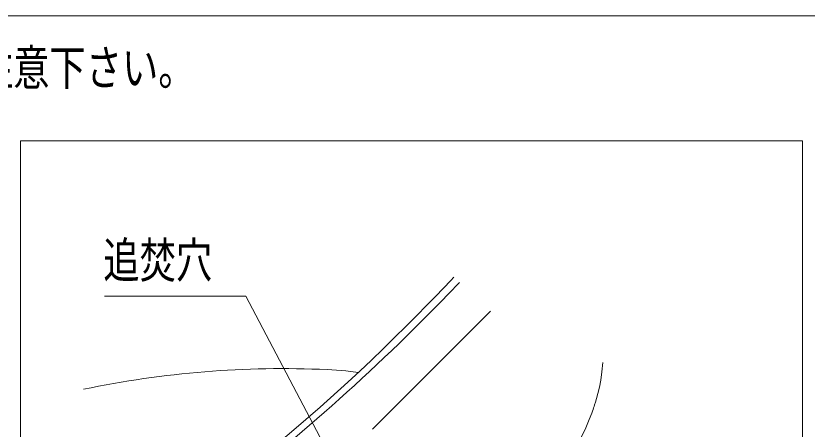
# Model space of a CAD drawing. Units: millimetres on the paper. Extents: x -305 to 305, y -152 to 152.
# Drawn here: x 54.27 to 97.16, y -85.31 to -62.92 of the extents above; entities that cross this region are included whole.
import ezdxf
from ezdxf.enums import TextEntityAlignment as Align

# ---------------------------------------------------------------- set-up
doc = ezdxf.new("R2010")
doc.units = ezdxf.units.MM
doc.layers.add('0-1_RV', color=7, linetype='Continuous', lineweight=9)
doc.styles.add('ＭＳ ゴシック', font='')
doc.styles.get('ＭＳ ゴシック').set_extended_font_data('MS Gothic')

msp = doc.modelspace()

# ---------------------------------------------------------------- linework, layer by layer
at = {"layer": '0-1_RV'}
for p, q in [((4.281, -62.918), (100.948, -62.918)), ((54.524, -69.697), (54.524, -112.558)), ((54.524, -69.697), (96.91, -69.697)), ((54.524, -69.697), (96.91, -69.697)), ((96.91, -69.697), (96.91, -112.558)), ((73.607, -85.312), (80.005, -78.912))]:
    msp.add_line(p, q, dxfattribs=at)
for points in [[(78.017, -77.081), (77.842, -77.265), (77.451, -77.672), (77.014, -78.123), (76.531, -78.618), (76, -79.158), (75.419, -79.739), (74.8, -80.352), (74.174, -80.963), (73.544, -81.567), (72.911, -82.165), (72.273, -82.757), (70.757, -84.129), (69.22, -85.464), (67.219, -87.131), (65.2, -88.75), (63.165, -90.337), (61.079, -91.921), (59.732, -92.909), (58.978, -93.427)], [(78.314, -77.369), (78.116, -77.572), (77.918, -77.774)], [(77.918, -77.774), (77.654, -78.045), (77.389, -78.315)], [(59.074, -78.105), (66.734, -78.105), (72.955, -89.919)], [(84.449, -86.573), (84.494, -86.499), (84.76, -86.039), (84.979, -85.62), (85.161, -85.237), (85.313, -84.886), (85.437, -84.572), (85.481, -84.452), (85.52, -84.343), (85.554, -84.245), (85.583, -84.16), (85.609, -84.086), (85.64, -83.991), (85.683, -83.855), (85.747, -83.643), (85.82, -83.373), (85.897, -83.044), (85.972, -82.657), (86.037, -82.21), (86.084, -81.704)], [(72.833, -82.237), (72.153, -82.155), (71.147, -82.085)], [(70.974, -84.417), (69.394, -85.778), (67.772, -87.122), (66.117, -88.45), (63.592, -90.42), (59.655, -93.389)]]:
    msp.add_lwpolyline(points, dxfattribs=at)
for centre, radius, start, end in [((-4.589, 1.44), 114.374, 311.35111, 315.78742), ((68.729, -134.495), 52.465, 87.3583, 101.8667)]:
    msp.add_arc(centre, radius, start, end, dxfattribs=at)

# ---------------------------------------------------------------- texts
at = {"layer": '0-1_RV', "style": 'ＭＳ ゴシック', "width": 0.75}
for s, p in [('※水受けトレイは浴槽長編側にしか付きません。ご注意下さい。', (6.966, -67.259)), ('追焚穴', (59.014, -77.69))]:
    msp.add_text(s, height=1.921, dxfattribs=at).set_placement(p, align=Align.BOTTOM_LEFT)

doc.saveas('drawing.dxf')
